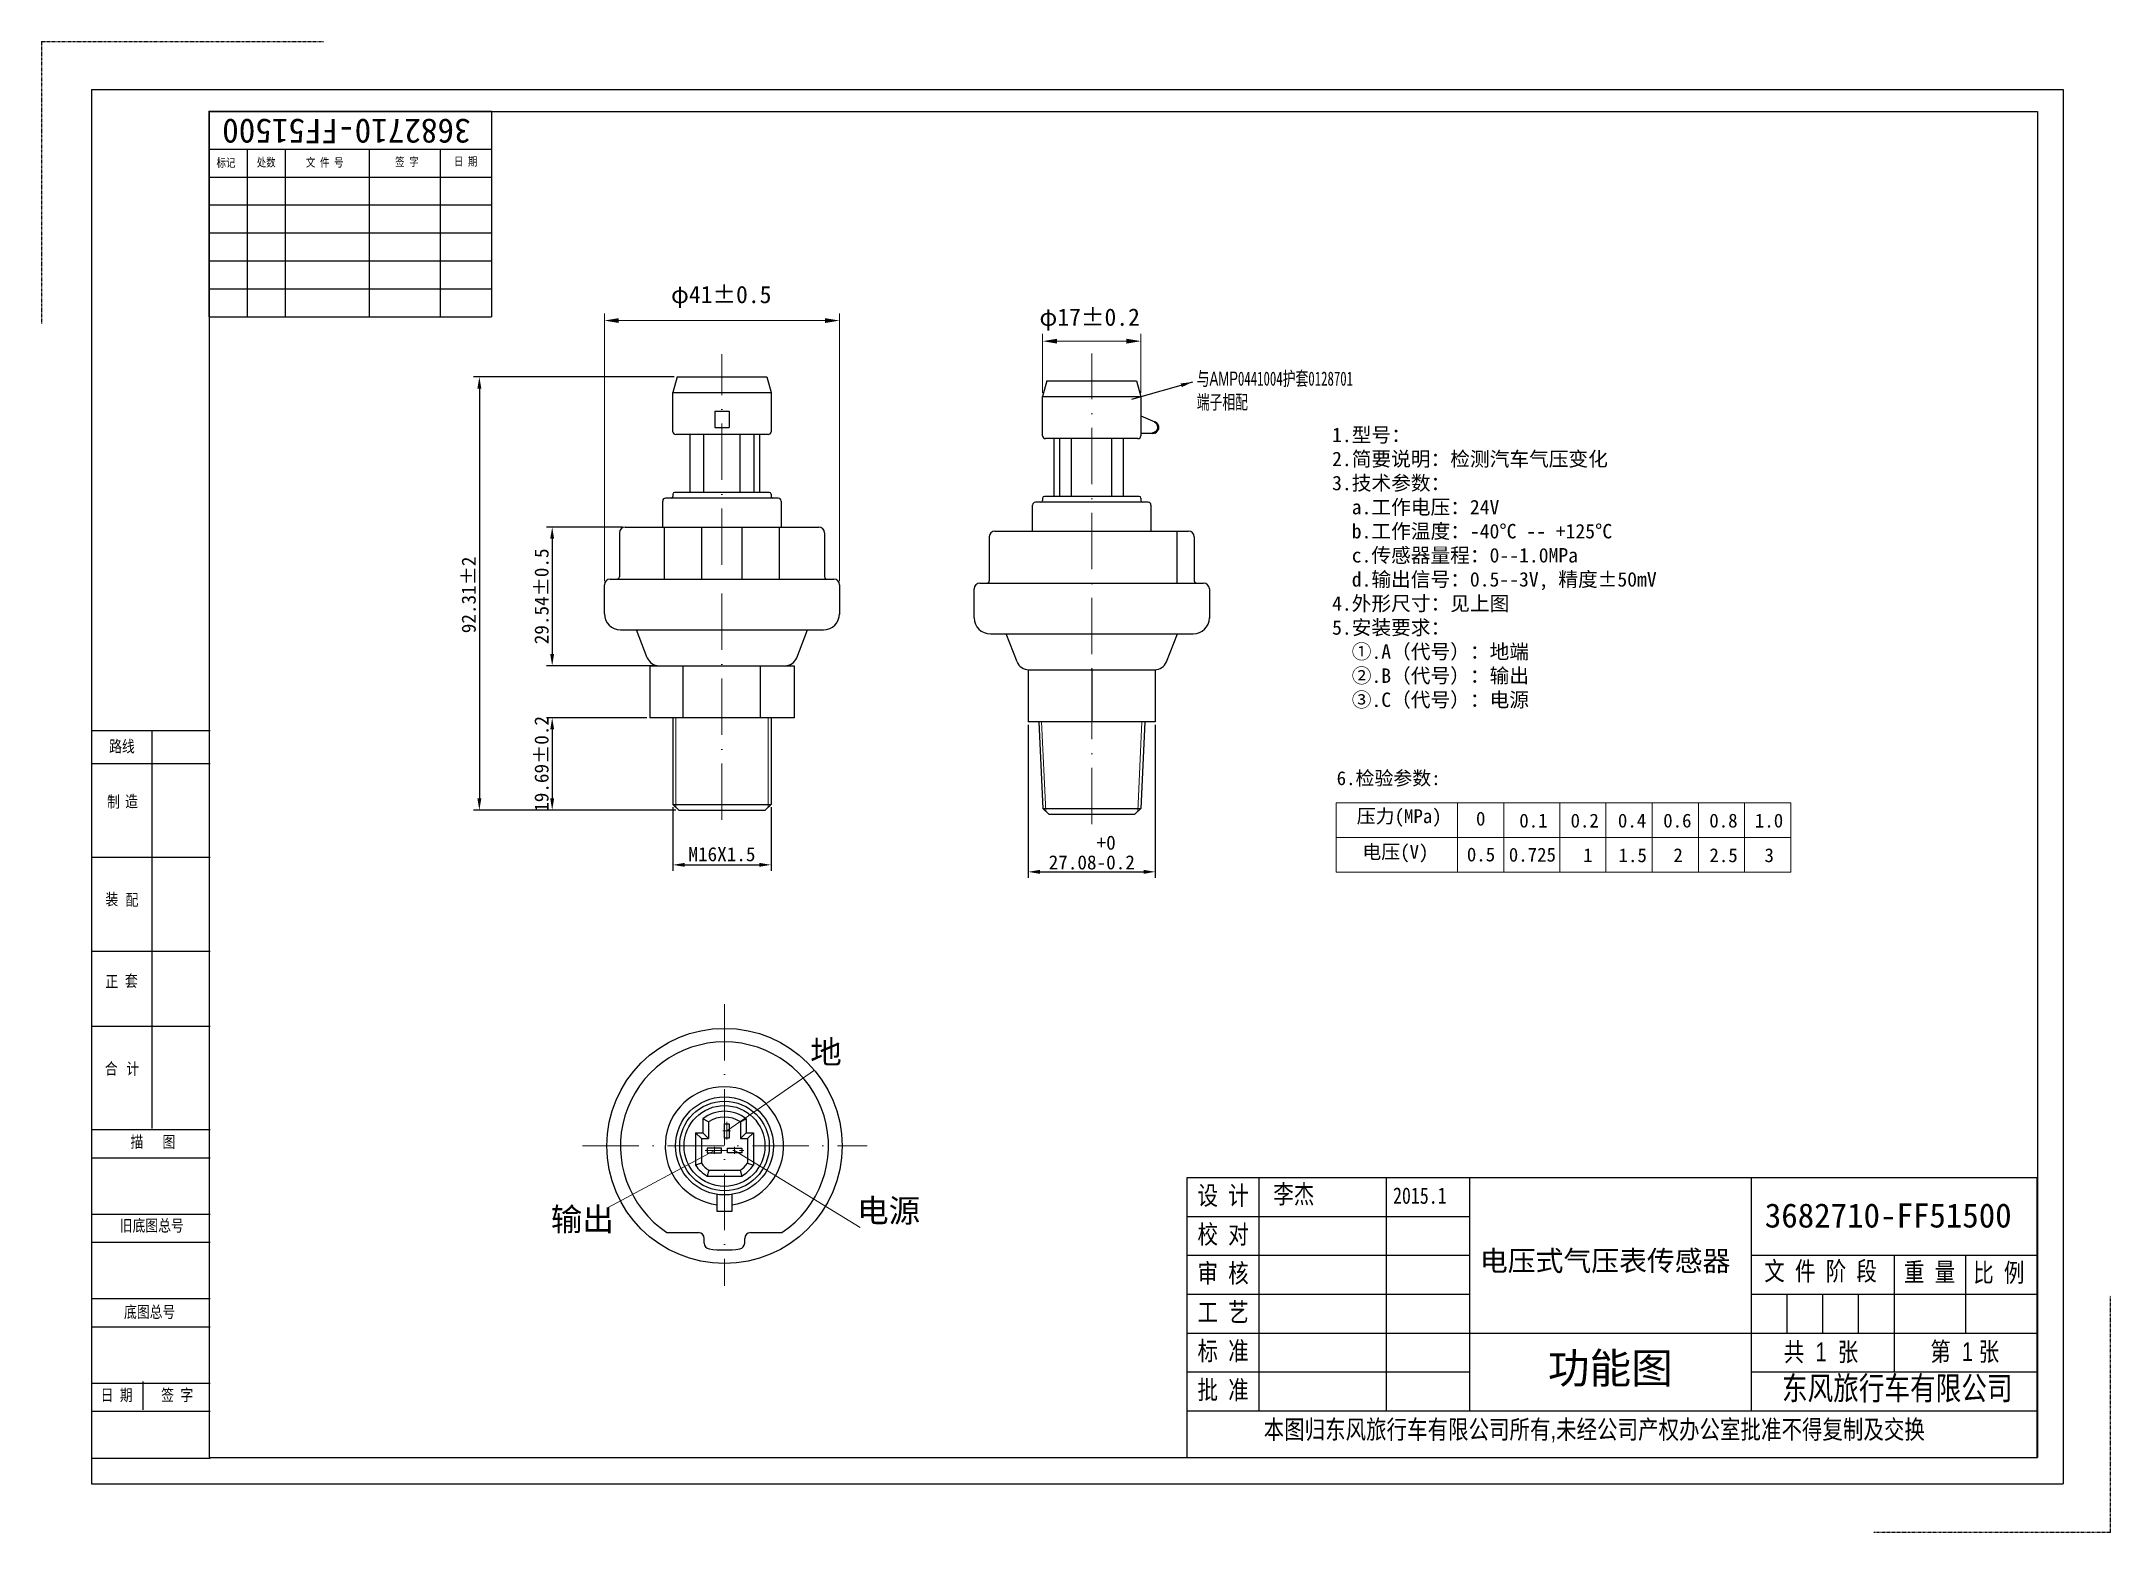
# Model space of a CAD drawing. Extents: x 6678 to 7119, y -558 to -240.
import ezdxf

# ---------------------------------------------------------------- set-up
doc = ezdxf.new("R2010")
doc.units = 0
doc.header["$MEASUREMENT"] = 0
doc.linetypes.add('ACAD_ISO10W100', pattern=[18, 12, -3, 0, -3])
doc.linetypes.add('HIDDEN', pattern=[0.2, 0.1, -0.1])
doc.layers.get('0').update_dxf_attribs({"linetype": 'CONTINUOUS'})
doc.layers.get('DEFPOINTS').update_dxf_attribs({"linetype": 'CONTINUOUS'})
for name, color, linetype, lineweight in [('6', 7, 'CONTINUOUS', 40), ('标注', 1, 'CONTINUOUS', 20), ('标注２', 1, 'CONTINUOUS', 20), ('点', 1, 'ACAD_ISO10W100', 20), ('细', 7, 'CONTINUOUS', 20)]:
    doc.layers.add(name, color=color, linetype=linetype, lineweight=lineweight)
doc.layers.add('DEFAULT_2', color=8, linetype='HIDDEN')
doc.layers.add('LAYER1', color=1, linetype='CONTINUOUS')
doc.styles.add('EB_TXT_STYLE1', font='SIMFANG.TTF', dxfattribs={"width": 0.667, "height": 3})
doc.styles.get("Standard").update_dxf_attribs({"font": 'SIMFANG.TTF'})
doc.styles.add('样式 1', font='SIMFANG.TTF')
doc.dimstyles.new('ISO-25$0', dxfattribs={"dimtxt": 3, "dimasz": 2.5, "dimexe": 1.25, "dimexo": 0.625, "dimgap": 0.75, "dimtad": 1, "dimtoh": 1, "dimdsep": 46, "dimtxsty": 'Standard', "dimcen": 0, "dimclrd": 1, "dimclre": 1, "dimclrt": 1, "dimadec": 0, "dimazin": 0, "dimtfac": 1, "dimtofl": 0, "dimtmove": 0, "dimatfit": 3, "dimfxl": 0, "dimarcsym": 0})
doc.dimstyles.get("Standard").update_dxf_attribs({"dimtxt": 3, "dimasz": 2.5, "dimexe": 1.25, "dimexo": 0.0625, "dimgap": 0.09, "dimtad": 1, "dimdec": 1, "dimzin": 0, "dimdsep": 46, "dimtxsty": 'Standard', "dimcen": 0.09, "dimadec": 0, "dimazin": 0, "dimtfac": 1, "dimtdec": 1, "dimtofl": 0, "dimtmove": 0, "dimatfit": 3, "dimfxl": 0, "dimtolj": 1, "dimtzin": 0, "dimarcsym": 0})

# ---------------------------------------------------------------- blocks, each defined once
blk = doc.blocks.new('*D163')
at = {"layer": 'DEFPOINTS', "color": 0}
for p in [(6813.86, -311.67), (6771.72, -403.98), (6814.23, -403.98)]:
    blk.add_point(p, dxfattribs=at)
at = {"layer": '标注', "color": 1, "lineweight": -2}
for p, q in [((6813.24, -311.67), (6770.47, -311.67)), ((6771.72, -314.17), (6771.72, -401.48)), ((6813.6, -403.98), (6770.47, -403.98))]:
    blk.add_line(p, q, dxfattribs=at)
at = {"layer": '标注', "color": 1}
for points in [[(6771.31, -314.17), (6772.14, -314.17), (6771.72, -311.67)], [(6771.31, -401.48), (6772.14, -401.48), (6771.72, -403.98)]]:
    blk.add_solid(points, dxfattribs=at)
at = {"layer": '标注', "color": 1, "insert": (6769.47, -358.13), "char_height": 3, "attachment_point": 5, "rotation": 90}
blk.add_mtext('92.31±2', dxfattribs=at)
blk = doc.blocks.new('*D161')
at = {"layer": 'DEFPOINTS', "color": 0}
for p in [(6888.64, -385.15), (6915.72, -385.15), (6915.72, -417.12)]:
    blk.add_point(p, dxfattribs=at)
at = {"layer": '标注', "color": 1, "lineweight": -2}
for p, q in [((6888.64, -385.78), (6888.64, -418.37)), ((6915.72, -385.78), (6915.72, -418.37)), ((6891.14, -417.12), (6913.22, -417.12))]:
    blk.add_line(p, q, dxfattribs=at)
at = {"layer": '标注', "color": 1}
for points in [[(6891.14, -416.7), (6891.14, -417.54), (6888.64, -417.12)], [(6913.22, -416.7), (6913.22, -417.54), (6915.72, -417.12)]]:
    blk.add_solid(points, dxfattribs=at)
at = {"layer": '标注', "color": 1, "insert": (6902.18, -413.02), "char_height": 3, "attachment_point": 5}
blk.add_mtext('27.08\\S+0^ -0.2;', dxfattribs=at)
blk = doc.blocks.new('*D160')
at = {"layer": 'DEFPOINTS', "color": 0}
for p in [(6812.94, -402.75), (6833.86, -402.75), (6833.86, -415.63)]:
    blk.add_point(p, dxfattribs=at)
at = {"layer": '标注', "color": 1, "lineweight": -2}
for p, q in [((6812.94, -403.37), (6812.94, -416.88)), ((6833.86, -403.37), (6833.86, -416.88)), ((6815.44, -415.63), (6831.36, -415.63))]:
    blk.add_line(p, q, dxfattribs=at)
at = {"layer": '标注', "color": 1}
for points in [[(6815.44, -415.21), (6815.44, -416.04), (6812.94, -415.63)], [(6831.36, -415.21), (6831.36, -416.04), (6833.86, -415.63)]]:
    blk.add_solid(points, dxfattribs=at)
at = {"layer": '标注', "color": 1, "insert": (6823.4, -413.38), "char_height": 3, "attachment_point": 5}
blk.add_mtext('M16X1.5', dxfattribs=at)
blk = doc.blocks.new('*D162')
at = {"layer": 'DEFPOINTS', "color": 0}
for p in [(6808.02, -384.29), (6787.24, -403.98), (6814.23, -403.98)]:
    blk.add_point(p, dxfattribs=at)
at = {"layer": '标注', "color": 1, "lineweight": -2}
for p, q in [((6807.39, -384.29), (6785.99, -384.29)), ((6787.24, -386.79), (6787.24, -401.48)), ((6813.6, -403.98), (6785.99, -403.98))]:
    blk.add_line(p, q, dxfattribs=at)
at = {"layer": '标注', "color": 1}
for points in [[(6786.82, -386.79), (6787.65, -386.79), (6787.24, -384.29)], [(6786.82, -401.48), (6787.65, -401.48), (6787.24, -403.98)]]:
    blk.add_solid(points, dxfattribs=at)
at = {"layer": '标注', "color": 1, "insert": (6784.99, -394.13), "char_height": 3, "attachment_point": 5, "rotation": 90}
blk.add_mtext('19.69±0.2', dxfattribs=at)
blk = doc.blocks.new('*D164')
at = {"layer": 'DEFPOINTS', "color": 0}
for p in [(6802.79, -343.67), (6787.24, -373.21), (6810, -373.21)]:
    blk.add_point(p, dxfattribs=at)
at = {"layer": '标注', "color": 1, "lineweight": -2}
for p, q in [((6802.16, -343.67), (6785.99, -343.67)), ((6787.24, -346.17), (6787.24, -370.71)), ((6809.37, -373.21), (6785.99, -373.21))]:
    blk.add_line(p, q, dxfattribs=at)
at = {"layer": '标注', "color": 1}
for points in [[(6786.82, -346.17), (6787.65, -346.17), (6787.24, -343.67)], [(6786.82, -370.71), (6787.65, -370.71), (6787.24, -373.21)]]:
    blk.add_solid(points, dxfattribs=at)
at = {"layer": '标注', "color": 1, "insert": (6784.99, -358.44), "char_height": 3, "attachment_point": 5, "rotation": 90}
blk.add_mtext('29.54±0.5', dxfattribs=at)

msp = doc.modelspace()

# ---------------------------------------------------------------- linework, layer by layer
at = {"color": 7, "linetype": 'Continuous', "lineweight": -3}
for p, q in [((6689.113, -250.471), (6689.113, -547.471)), ((6689.113, -250.471), (7109.113, -250.471)), ((7109.113, -250.471), (7109.113, -547.471)), ((6714.109, -255.123), (6714.109, -298.873)), ((6714.109, -255.123), (6774.309, -255.123)), ((6714.175, -255.136), (6714.175, -541.855)), ((6714.175, -255.136), (7103.675, -255.136)), ((6774.309, -255.123), (6774.309, -298.873)), ((7103.675, -255.136), (7103.675, -541.855)), ((6714.109, -263.173), (6774.309, -263.173)), ((6722.229, -263.173), (6722.229, -298.873)), ((6730.349, -263.173), (6730.349, -298.873)), ((6748.269, -263.173), (6748.269, -298.873)), ((6763.389, -263.173), (6763.389, -298.873)), ((6714.109, -269.123), (6774.309, -269.123)), ((6714.109, -275.073), (6774.309, -275.073)), ((6714.109, -281.023), (6774.309, -281.023)), ((6714.109, -286.973), (6774.309, -286.973)), ((6714.109, -292.923), (6774.309, -292.923)), ((6714.109, -298.873), (6774.309, -298.873)), ((6689.148, -542.019), (6689.148, -387.019)), ((6689.148, -387.019), (6714.348, -387.019)), ((6689.148, -394.019), (6714.348, -394.019)), ((6689.148, -414.019), (6714.348, -414.019)), ((6689.148, -434.019), (6714.348, -434.019)), ((6689.148, -450.019), (6714.348, -450.019)), ((6689.148, -472.019), (6714.348, -472.019)), ((6689.148, -478.019), (6714.348, -478.019)), ((6922.468, -541.847), (6922.468, -482.238)), ((6922.468, -482.238), (7103.593, -482.238)), ((6937.843, -531.925), (6937.843, -482.238)), ((6964.968, -531.925), (6964.968, -482.238)), ((6982.718, -531.925), (6982.718, -482.238)), ((7042.718, -531.925), (7042.718, -482.238)), ((7103.593, -541.847), (7103.593, -482.238)), ((6689.148, -490.019), (6714.348, -490.019)), ((6922.468, -490.519), (6982.718, -490.519)), ((6689.148, -496.019), (6714.348, -496.019)), ((6922.468, -498.8), (6982.718, -498.8)), ((7042.718, -498.8), (7103.593, -498.8)), ((7073.156, -523.644), (7073.156, -498.8)), ((7088.375, -515.363), (7088.375, -498.8)), ((6689.148, -508.019), (6714.348, -508.019)), ((6922.468, -507.081), (6982.718, -507.081)), ((7042.718, -507.081), (7103.593, -507.081)), ((7050.328, -515.363), (7050.328, -507.081)), ((7057.937, -515.363), (7057.937, -507.081)), ((7065.546, -515.363), (7065.546, -507.081)), ((6689.148, -514.019), (6714.348, -514.019)), ((6922.468, -515.363), (7103.593, -515.363)), ((6922.468, -523.644), (6982.718, -523.644)), ((7042.718, -523.644), (7103.593, -523.644)), ((6689.148, -526.019), (6714.348, -526.019)), ((6700.092, -531.688), (6700.092, -525.688)), ((6689.148, -532.019), (6714.348, -532.019)), ((6922.468, -531.925), (7103.593, -531.925)), ((6689.148, -542.019), (6714.348, -542.019)), ((6714.175, -541.855), (7103.675, -541.855)), ((6922.468, -541.847), (7103.593, -541.847)), ((6689.113, -547.471), (7109.113, -547.471))]:
    msp.add_line(p, q, dxfattribs=at)
at = {"color": 7, "linetype": 'Continuous', "lineweight": 0}
for p, q in [((6689.113, -250.471), (6689.113, -250.471)), ((6714.109, -255.123), (6714.109, -255.123)), ((6714.175, -255.136), (6714.175, -255.136)), ((6922.468, -541.847), (6922.468, -541.847))]:
    msp.add_line(p, q, dxfattribs=at)
for p, q in [((6813.863, -311.67), (6812.94, -315)), ((6813.863, -311.67), (6832.94, -311.67)), ((6832.94, -311.67), (6833.863, -315)), ((6892.642, -312.535), (6891.719, -315.865)), ((6892.642, -312.535), (6911.72, -312.535)), ((6911.72, -312.535), (6912.643, -315.865)), ((6812.94, -323.362), (6812.94, -315)), ((6812.94, -315), (6833.863, -315)), ((6833.863, -315), (6833.863, -323.362)), ((6891.719, -324.227), (6891.719, -315.865)), ((6891.719, -315.865), (6912.643, -315.865)), ((6912.643, -315.865), (6912.643, -324.227)), ((6821.863, -319.005), (6821.863, -322.501)), ((6821.863, -319.005), (6824.94, -319.005)), ((6824.94, -319.005), (6824.94, -322.501)), ((6912.643, -319.956), (6915.611, -321.296)), ((6833.248, -323.978), (6813.556, -323.978)), ((6816.633, -336.286), (6816.633, -323.978)), ((6819.557, -336.286), (6819.557, -323.978)), ((6821.863, -322.501), (6824.94, -322.501)), ((6827.247, -336.286), (6827.247, -323.978)), ((6830.171, -323.978), (6830.171, -336.286)), ((6831.402, -323.978), (6831.402, -336.286)), ((6912.027, -324.843), (6892.335, -324.843)), ((6894.181, -337.15), (6894.181, -324.88)), ((6895.412, -337.15), (6895.412, -324.88)), ((6897.873, -337.15), (6897.873, -324.88)), ((6906.489, -337.15), (6906.489, -324.88)), ((6908.95, -337.15), (6908.95, -324.88)), ((6912.643, -323.649), (6915.104, -323.649)), ((6810.786, -343.67), (6810.786, -338.132)), ((6835.402, -337.516), (6811.402, -337.516)), ((6812.94, -336.655), (6812.94, -337.147)), ((6833.494, -336.286), (6813.309, -336.286)), ((6833.863, -336.655), (6833.863, -337.147)), ((6836.017, -338.132), (6836.017, -343.67)), ((6889.566, -344.535), (6889.566, -338.996)), ((6914.181, -338.381), (6890.181, -338.381)), ((6891.719, -337.52), (6891.719, -338.012)), ((6912.273, -337.15), (6892.089, -337.15)), ((6912.643, -337.52), (6912.643, -338.012)), ((6914.797, -338.996), (6914.797, -344.535)), ((6802.786, -343.67), (6844.017, -343.67)), ((6811.156, -354.747), (6811.156, -343.67)), ((6819.094, -354.747), (6819.094, -343.67)), ((6827.71, -354.747), (6827.71, -343.67)), ((6835.648, -354.747), (6835.648, -343.67)), ((6801.555, -344.901), (6801.555, -354.255)), ((6845.248, -344.901), (6845.248, -354.255)), ((6880.335, -345.766), (6880.335, -355.12)), ((6881.565, -344.535), (6922.797, -344.535)), ((6920.335, -344.535), (6920.335, -355.612)), ((6924.027, -345.766), (6924.027, -355.12)), ((6798.355, -362.132), (6798.355, -355.978)), ((6799.586, -354.747), (6847.217, -354.747)), ((6848.448, -355.978), (6848.448, -362.303)), ((6877.135, -362.997), (6877.135, -356.843)), ((6878.365, -355.612), (6925.997, -355.612)), ((6927.227, -356.843), (6927.227, -363.168)), ((6801.802, -365.578), (6845.006, -365.578)), ((6807.482, -371.503), (6805.176, -365.578)), ((6839.322, -371.503), (6841.636, -365.578)), ((6880.581, -366.443), (6923.785, -366.443)), ((6886.261, -372.368), (6883.955, -366.443)), ((6918.101, -372.368), (6920.415, -366.443)), ((6808.017, -373.209), (6808.017, -384.286)), ((6808.017, -373.209), (6838.787, -373.209)), ((6815.16, -384.286), (6815.16, -373.209)), ((6823.402, -373.209), (6836.806, -373.209)), ((6823.402, -373.209), (6836.806, -373.209)), ((6831.643, -384.286), (6831.643, -373.209)), ((6838.787, -373.209), (6838.787, -384.286)), ((6888.642, -374.074), (6888.642, -385.151)), ((6888.642, -374.074), (6915.72, -374.074)), ((6902.181, -374.074), (6902.181, -385.151)), ((6915.72, -374.074), (6915.72, -385.151)), ((6838.787, -384.286), (6808.017, -384.286)), ((6812.943, -384.286), (6812.942, -402.749)), ((6833.852, -384.287), (6833.862, -402.749)), ((6915.72, -385.151), (6888.642, -385.151)), ((6890.882, -385.151), (6891.721, -403.614)), ((6913.481, -385.151), (6912.641, -403.614)), ((6814.228, -403.979), (6812.942, -402.749)), ((6812.942, -402.749), (6833.863, -402.749)), ((6814.228, -403.979), (6832.575, -403.979)), ((6832.575, -403.979), (6833.862, -402.749)), ((6891.721, -403.614), (6912.643, -403.614)), ((6893.007, -404.843), (6891.721, -403.614)), ((6893.007, -404.843), (6911.355, -404.843)), ((6911.355, -404.843), (6912.641, -403.614)), ((6820.552, -470.364), (6819.321, -469.739)), ((6819.321, -469.739), (6819.321, -472.673)), ((6820.552, -470.364), (6820.552, -473.904)), ((6827.321, -470.364), (6828.552, -469.739)), ((6827.321, -470.364), (6827.321, -473.904)), ((6828.552, -469.739), (6828.552, -472.673)), ((6817.782, -472.673), (6819.321, -472.673)), ((6819.013, -473.904), (6817.782, -472.673)), ((6817.782, -472.673), (6817.782, -479.586)), ((6819.013, -473.904), (6820.552, -473.904)), ((6819.013, -473.904), (6819.013, -479.196)), ((6820.552, -473.904), (6819.321, -472.673)), ((6828.552, -472.673), (6827.321, -473.904)), ((6827.321, -473.904), (6828.859, -473.904)), ((6828.552, -472.673), (6830.09, -472.673)), ((6830.09, -472.673), (6828.859, -473.904)), ((6828.859, -473.904), (6828.859, -479.196)), ((6830.09, -472.673), (6830.09, -479.586)), ((6819.013, -479.196), (6817.782, -479.586)), ((6828.859, -479.196), (6830.09, -479.586)), ((6820.597, -480.673), (6820.252, -481.904)), ((6820.252, -481.904), (6827.62, -481.904)), ((6820.552, -480.673), (6827.321, -480.673)), ((6827.275, -480.673), (6827.62, -481.904)), ((6822.398, -489.443), (6822.398, -485.821)), ((6825.475, -485.821), (6825.475, -489.443)), ((6825.475, -489.443), (6822.398, -489.443)), ((6811.69, -493.966), (6818.398, -493.966)), ((6819.628, -496.2), (6819.628, -495.196)), ((6828.244, -496.2), (6828.244, -495.196)), ((6829.475, -493.966), (6836.182, -493.966))]:
    msp.add_line(p, q)
for points in [[(6823.936, -473.842), (6823.936, -470.766), (6824.921, -470.766), (6824.921, -473.842)], [(6820.244, -476.981), (6823.321, -476.981), (6823.321, -475.996), (6820.244, -475.996)], [(6827.628, -476.981), (6824.552, -476.981), (6824.552, -475.996), (6827.628, -475.996)]]:
    msp.add_lwpolyline(points, close=True)
for radius in [25.051, 10.431, 9.539, 8.615]:
    msp.add_circle((6823.936, -475.504), radius)
for centre, radius, start, end in [((6813.556, -323.362), 0.615, 180, 270), ((6833.248, -323.362), 0.615, 270, 0), ((6892.335, -324.227), 0.615, 180, 270), ((6912.027, -324.227), 0.615, 270, 0), ((6811.402, -338.132), 0.615, 90, 180), ((6812.571, -337.147), 0.369, 270, 0), ((6813.309, -336.655), 0.369, 90, 180), ((6833.494, -336.655), 0.369, 0, 90), ((6834.233, -337.147), 0.369, 180, 270), ((6835.402, -338.132), 0.615, 0, 90), ((6890.181, -338.996), 0.615, 90, 180), ((6891.35, -338.012), 0.369, 270, 0), ((6892.089, -337.52), 0.369, 90, 180), ((6912.273, -337.52), 0.369, 0, 90), ((6913.012, -338.012), 0.369, 180, 270), ((6914.181, -338.996), 0.615, 0, 90), ((6802.786, -344.901), 1.231, 90, 180), ((6844.017, -344.901), 1.231, 0, 90), ((6881.565, -345.766), 1.231, 90, 180), ((6922.797, -345.766), 1.231, 0, 90), ((6799.586, -355.978), 1.231, 90, 180), ((6801.063, -354.255), 0.492, 270, 0), ((6845.74, -354.255), 0.492, 180, 270), ((6847.217, -355.978), 1.231, 0, 90), ((6878.365, -356.843), 1.231, 90, 180), ((6879.842, -355.12), 0.492, 270, 0), ((6924.52, -355.12), 0.492, 180, 270), ((6925.997, -356.843), 1.231, 0, 90), ((6801.802, -362.132), 3.446, 180, 270), ((6845.006, -362.132), 3.446, 270, 0), ((6880.581, -362.997), 3.446, 180, 270), ((6923.785, -362.997), 3.446, 270, 0), ((6809.997, -370.501), 2.708, 201.70982, 270), ((6836.806, -370.501), 2.708, 270, 338.29018), ((6888.776, -371.366), 2.708, 201.70982, 270), ((6915.586, -371.366), 2.708, 270, 338.29018), ((6823.936, -475.504), 22.154, 303.55731, 236.44269), ((6823.936, -475.504), 12.615, 277.00473, 262.99527), ((6823.936, -475.504), 7.385, 51.31781, 128.68219), ((6823.936, -475.504), 6.154, 56.63299, 123.36701), ((6823.936, -475.504), 7.385, 213.55731, 240.07357), ((6823.936, -475.504), 6.154, 216.8699, 237.14012), ((6823.936, -475.504), 6.154, 302.85988, 323.1301), ((6823.936, -475.504), 7.385, 299.92643, 326.44269), ((6818.398, -495.196), 1.231, 360, 90), ((6820.859, -496.2), 1.231, 180, 261.54348), ((6823.936, -475.504), 22.154, 261.54348, 278.45652), ((6827.013, -496.2), 1.231, 278.45652, 0), ((6829.475, -495.196), 1.231, 90, 180)]:
    msp.add_arc(centre, radius, start, end)
at = {"layer": '6'}
msp.add_arc((6915.104, -322.418), 1.231, 270, 65.70481, dxfattribs=at)
at = {"layer": 'DEFAULT_2', "color": 7, "linetype": 'HIDDEN'}
for p, q in [((6678.423, -240.234), (6678.423, -300.384)), ((6678.423, -240.234), (6738.573, -240.234)), ((7119.22, -557.859), (7119.22, -507.405)), ((7119.22, -557.859), (7068.766, -557.859))]:
    msp.add_line(p, q, dxfattribs=at)
at = {"layer": 'LAYER1', "color": 7}
msp.add_line((6701.974, -387.073), (6701.974, -471.789), dxfattribs=at)
at = {"layer": '标注', "color": 1}
for p, q in [((6798.355, -355.209), (6798.355, -298.16)), ((6801.432, -299.699), (6845.371, -299.699)), ((6848.448, -355.209), (6848.448, -298.16)), ((6891.719, -315.096), (6891.719, -302.545)), ((6909.566, -304.084), (6894.796, -304.084)), ((6912.643, -315.096), (6912.643, -302.545))]:
    msp.add_line(p, q, dxfattribs=at)
at = {"layer": '标注'}
for p, q in [((6954.26, -417.188), (6954.26, -402.419)), ((6954.26, -402.419), (7011.714, -402.419)), ((6980.106, -402.419), (6980.106, -417.188)), ((6989.952, -402.419), (6989.952, -417.188)), ((7001.868, -402.419), (7001.868, -417.188)), ((7011.714, -402.419), (7011.714, -417.188)), ((7011.714, -402.419), (7011.714, -417.188)), ((7011.714, -402.419), (7011.714, -417.188)), ((7011.714, -402.419), (7021.56, -402.419)), ((7021.56, -402.419), (7021.56, -417.188)), ((7021.56, -402.419), (7021.56, -417.188)), ((7021.56, -402.419), (7031.406, -402.419)), ((7031.406, -402.419), (7031.406, -417.188)), ((7031.406, -402.419), (7031.406, -417.188)), ((7031.406, -402.419), (7041.253, -402.419)), ((7041.253, -402.419), (7041.253, -417.188)), ((7041.253, -402.419), (7041.253, -417.188)), ((7041.253, -402.419), (7051.099, -402.419)), ((7051.099, -402.419), (7051.099, -417.188)), ((6954.26, -409.803), (7011.714, -409.803)), ((7011.714, -409.803), (7021.56, -409.803)), ((7021.56, -409.803), (7031.406, -409.803)), ((7031.406, -409.803), (7041.253, -409.803)), ((7041.253, -409.803), (7051.099, -409.803)), ((6954.26, -417.188), (7011.714, -417.188)), ((7011.714, -417.188), (7021.56, -417.188)), ((7021.56, -417.188), (7031.406, -417.188)), ((7031.406, -417.188), (7041.253, -417.188)), ((7041.253, -417.188), (7051.099, -417.188))]:
    msp.add_line(p, q, dxfattribs=at)
at = {"layer": '标注', "color": 1}
for points in [[(6801.432, -299.186), (6801.432, -300.212), (6798.355, -299.699)], [(6845.371, -299.186), (6845.371, -300.212), (6848.448, -299.699)], [(6894.796, -303.571), (6894.796, -304.597), (6891.719, -304.084)], [(6909.566, -303.571), (6909.566, -304.597), (6912.643, -304.084)]]:
    msp.add_solid(points, dxfattribs=at)
at = {"layer": '标注２'}
for p, q in [((6824.428, -472.304), (6843.083, -459.35)), ((6821.782, -476.489), (6799.037, -488.661)), ((6826.09, -476.489), (6852.87, -492.84))]:
    msp.add_line(p, q, dxfattribs=at)
at = {"layer": '点'}
for p, q in [((6823.402, -406.054), (6823.402, -306.83)), ((6902.181, -406.955), (6902.181, -306.687)), ((6823.936, -445.272), (6823.936, -505.273)), ((6824.428, -470.364), (6824.428, -474.101)), ((6793.713, -475.504), (6854.346, -475.504)), ((6823.615, -472.304), (6825.224, -472.304))]:
    msp.add_line(p, q, dxfattribs=at)
at = {"layer": '点', "ltscale": 0.4}
for p, q in [((6821.782, -475.665), (6821.782, -477.194)), ((6826.09, -475.684), (6826.09, -477.204)), ((6819.851, -476.489), (6828.084, -476.489))]:
    msp.add_line(p, q, dxfattribs=at)
at = {"layer": '细'}
for p, q in [((6813.582, -384.286), (6813.586, -403.364)), ((6833.222, -384.29), (6833.218, -403.364)), ((6891.496, -385.151), (6892.365, -404.229)), ((6912.865, -385.151), (6911.997, -404.229))]:
    msp.add_line(p, q, dxfattribs=at)

# ---------------------------------------------------------------- texts
at = {"color": 7}
msp.add_text('3682710-FF51500', height=5.18543, rotation=180, dxfattribs=at).set_placement((6769.852, -256.754))
for s, height, p in [('3682710-FF51500', 5.15313, (7045.556, -492.88)), ('电压式气压表传感器', 4.3475, (6984.859, -502.133))]:
    msp.add_text(s, height=height, dxfattribs=at).set_placement(p)
at = {"color": 7, "linetype": 'Continuous', "lineweight": -3, "attachment_point": 1}
for s, insert, char_height, width in [('\\F宋体;\\W0.8000000000;\\T1.0000000000;\\o\\l标记', (6715.74, -265.182), 1.8, 4.50686), ('\\F宋体;\\W0.8000000000;\\T1.0000000000;\\o\\l处数', (6724.296, -265.12), 1.8, 7.47517), ('\\F宋体;\\W0.8000000000;\\T1.0000000000;\\o\\l文 件 号', (6734.776, -265.12), 1.8, 13.32117), ('\\F宋体;\\W0.8000000000;\\T1.0000000000;\\o\\l签 字', (6753.786, -265.013), 1.8, 7.73388), ('\\F宋体;\\W0.8000000000;\\T1.0000000000;\\o\\l日 期', (6766.288, -264.906), 1.8, 6.12934), ('\\F宋体;\\W0.8000000000;\\T1.0000000000;\\o\\l路线', (6692.861, -389.14), 2.5, 7.50191), ('\\F宋体;\\W0.8000000000;\\T1.0000000000;\\o\\l制', (6692.425, -400.925), 2.5, 0.2864), ('\\F宋体;\\W0.8000000000;\\T1.0000000000;\\o\\l造', (6696.271, -400.848), 2.5, 10.54586), ('\\F宋体;\\W0.8000000000;\\T1.0000000000;\\o\\l装', (6692.081, -421.704), 2.5, 0.2904), ('\\F宋体;\\W0.8000000000;\\T1.0000000000;\\o\\l配', (6696.356, -421.824), 2.5, 3.3547), ('\\F宋体;\\W0.8000000000;\\T1.0000000000;\\o\\l正', (6692.054, -439.23), 2.5, 2.90336), ('\\F宋体;\\W0.8000000000;\\T1.0000000000;\\o\\l套', (6696.223, -439.105), 2.5, 0.2888), ('\\F宋体;\\W0.8000000000;\\T1.0000000000;\\o\\l合', (6691.93, -457.795), 2.5, 0.2896), ('\\F宋体;\\W0.8000000000;\\T1.0000000000;\\o\\l计', (6696.514, -457.799), 2.5, 4.98504), ('\\F宋体;\\W0.8000000000;\\T1.0000000000;\\o\\l描   图', (6697.404, -473.364), 2.5, 16.02733), ('\\F宋体;\\W0.8000000000;\\T1.0000000000;\\o\\l设 计', (6924.705, -484.043), 4, 12.61983), ('\\W0.8;{\\fSimSun|b0|i0|c134|p54;李杰}', (6940.85, -483.77), 4, 12.61983), ('\\W0.8;{\\fSimSun|b0|i0|c134|p54;2015.1}', (6966.35, -484.33), 3.5, 12.61983), ('\\F宋体;\\W0.8000000000;\\T1.0000000000;\\o\\l旧底图总号', (6695.126, -491.205), 2.5, 26.90323), ('\\F宋体;\\W0.8000000000;\\T1.0000000000;\\o\\l校 对', (6924.706, -492.322), 4, 14.39158), ('\\F宋体;\\W0.8000000000;\\T1.0000000000;\\o\\l审 核', (6924.706, -500.602), 4, 16.50351), ('\\F宋体;\\W0.8000000000;\\T1.0000000000;\\o\\l文 件 阶 段', (7045.442, -500.154), 4, 46.90913), ('\\F宋体;\\W0.8000000000;\\T1.0000000000;\\o\\l重 量', (7075.199, -500.355), 4, 11.95299), ('\\F宋体;\\W0.8000000000;\\T1.0000000000;\\o\\l比 例', (7089.954, -500.482), 4, 12.20846), ('\\F宋体;\\W0.8000000000;\\T1.0000000000;\\o\\l底图总号', (6696.024, -509.597), 2.5, 27.67394), ('\\F宋体;\\W0.8000000000;\\T1.0000000000;\\o\\l工 艺', (6924.706, -508.89), 4, 17.6005), ('\\F宋体;\\W0.8000000000;\\T1.0000000000;\\o\\l标 准', (6924.706, -517.165), 4, 19.79647), ('\\W0.8;{\\fProxy 1|b0|i0|c0|p52;共  1  张}', (7049.602, -517.361), 4, 27.18593), ('\\W0.8;{\\fProxy 1|b0|i0|c0|p52;第  1 张}', (7080.812, -517.302), 4, 33.95142), ('\\W0.8;{\\fProxy 1|b0|i0|c0|p52;东风旅行车有限公司}', (7049.212, -524.595), 5, 54.76668), ('\\F宋体;\\W0.8000000000;\\T1.0000000000;\\o\\l日 期', (6691.036, -527.308), 2.5, 20.49471), ('\\F宋体;\\W0.8000000000;\\T1.0000000000;\\o\\l签 字', (6703.947, -527.307), 2.5, 10.83846), ('\\F宋体;\\W0.8000000000;\\T1.0000000000;\\o\\l批 准', (6924.707, -525.447), 4, 15.15298), ('\\W0.8;{\\fProxy 1|b0|i0|c0|p52;本图归东风旅行车有限公司所有,\\fSimSun|b0|i0|c134|p54;未经公司产权办公室批准不得复制及交换}', (6938.792, -533.881), 4, 157.53799)]:
    msp.add_mtext(s, dxfattribs=dict(at, insert=insert, char_height=char_height, width=width))
at = {"color": 1, "lineweight": -2, "ltscale": 20, "insert": (6924.538, -310.558), "char_height": 3, "width": 33.23633, "attachment_point": 1, "style": 'EB_TXT_STYLE1'}
msp.add_mtext('与{\\fArial|b0|i0|c0|p32;AMP}0441004护套0128701端子相配', dxfattribs=at)
at = {"color": 7, "linetype": 'Continuous', "lineweight": 0, "insert": (6999.351, -519.59), "char_height": 6.5, "attachment_point": 1, "style": '样式 1'}
msp.add_mtext('{\\fFangSong_GB2312|b0|i0|c134|p34;\\H1x;功能图\\fFangSong_GB2312|b0|i0|c0|p34;}', dxfattribs=at)
at = {"layer": '标注', "color": 1, "char_height": 3.6923, "attachment_point": 5}
for s, insert in [('\\Pφ41±0.5', (6823.24, -291.567)), ('φ17±0.2', (6901.727, -299.468))]:
    msp.add_mtext(s, dxfattribs=dict(at, insert=insert))
at = {"layer": '标注', "attachment_point": 1}
for s, insert, char_height, width in [('{\\fSimSun|b0|i0|c0|p2;\\H0.8333x;1.\\fSimSun|b0|i0|c134|p2;型号：\\fSimSun|b0|i0|c0|p2; \\P2.\\fSimSun|b0|i0|c134|p2;简要说明：检测汽车气压变化\\fSimSun|b0|i0|c0|p2;\\P3.\\fSimSun|b0|i0|c134|p2;技术参数：\\fSimSun|b0|i0|c0|p2;\\P  a.\\fSimSun|b0|i0|c134|p2;工作电压：\\fSimSun|b0|i0|c0|p2;24V\\P  b.\\fSimSun|b0|i0|c134|p2;工作温度：\\fSimSun|b0|i0|c0|p2;-40%%DC -- +125%%DC\\P  c.\\fSimSun|b0|i0|c134|p2;传感器量程：\\fSimSun|b0|i0|c0|p2;0--1.0M\\fSimSun|b0|i0|c134|p2;P\\fSimSun|b0|i0|c0|p2;a\\P  d.\\fSimSun|b0|i0|c134|p2;输出信号：\\fSimSun|b0|i0|c0|p2;0\\fSimSun|b0|i0|c134|p2;.\\fSimSun|b0|i0|c0|p2;5\\fSimSun|b0|i0|c134|p2;--\\fSimSun|b0|i0|c0|p2;3V\\fSimSun|b0|i0|c134|p2;, 精度%%P50mV\\fSimSun|b0|i0|c0|p2;\\P4.\\fSimSun|b0|i0|c134|p2;外形尺寸：见上图\\fSimSun|b0|i0|c0|p2;\\P5.\\fSimSun|b0|i0|c134|p2;安装要求：\\fSimSun|b0|i0|c0|p2;\\P  \\fSimSun|b0|i0|c134|p2;①.\\fSimSun|b0|i0|c0|p2;A\\fSimSun|b0|i0|c134|p2;（代号）：地端\\P\\fSimSun|b0|i0|c0|p2;  \\fSimSun|b0|i0|c134|p2;②.\\fSimSun|b0|i0|c0|p2;B\\fSimSun|b0|i0|c134|p2;（代号）：输出\\P\\fSimSun|b0|i0|c0|p2;  \\fSimSun|b0|i0|c134|p2;③.\\fSimSun|b0|i0|c0|p2;C\\fSimSun|b0|i0|c134|p2;（代号）：电源\\P}  ', (6953.374, -322.501), 3.69234, 181.3402), ('6.{\\fSimSun|b0|i0|c134|p2;检验参数:}', (6954.35, -395.686), 2.95387, 55.28552), ('{\\fSimSun|b0|i0|c134|p2;压力(MPa)}', (6958.629, -403.778), 2.95387, 22.15404), ('{\\fSimSun|b0|i0|c0|p2;0}', (6984.034, -404.305), 2.95387, 14.76936), ('{\\fSimSun|b0|i0|c134|p2;0.1}', (6993.251, -404.721), 2.95387, 14.76936), ('{\\fSimSun|b0|i0|c0|p2;0\\fSimSun|b0|i0|c134|p2;.2}', (7004.174, -404.721), 2.95387, 14.76936), ('{\\fSimSun|b0|i0|c0|p2;0\\fSimSun|b0|i0|c134|p2;.4}', (7014.263, -404.721), 2.95387, 14.76936), ('{\\fSimSun|b0|i0|c0|p2;0\\fSimSun|b0|i0|c134|p2;.6}', (7023.91, -404.721), 2.95387, 14.76936), ('{\\fSimSun|b0|i0|c0|p2;0\\fSimSun|b0|i0|c134|p2;.8}', (7033.725, -404.721), 2.95387, 14.76936), ('{\\fSimSun|b0|i0|c134|p2;1.0}', (7043.444, -404.721), 2.95387, 14.76936), ('{\\fSimSun|b0|i0|c134|p2;电压(V)}', (6959.821, -411.38), 2.95387, 22.15404), ('{\\fSimSun|b0|i0|c134|p2;0.5}', (6982.086, -411.937), 2.95387, 14.76936), ('{\\fSimSun|b0|i0|c134|p2;0.725}', (6991.02, -411.987), 2.95387, 14.76936), ('{\\fSimSun|b0|i0|c134|p2;1}', (7006.851, -412.102), 2.95387, 14.76936), ('{\\fSimSun|b0|i0|c134|p2;1.5}', (7014.405, -412.1), 2.95387, 14.76936), ('{\\fSimSun|b0|i0|c134|p2;2}', (7026.08, -412.1), 2.95387, 14.76936), ('{\\fSimSun|b0|i0|c134|p2;2.5}', (7033.756, -412.1), 2.95387, 14.76936), ('{\\fSimSun|b0|i0|c134|p2;3}', (7045.483, -412.1), 2.95387, 14.76936)]:
    msp.add_mtext(s, dxfattribs=dict(at, insert=insert, char_height=char_height, width=width))
at = {"layer": '标注２', "attachment_point": 1}
for s, insert, char_height, width in [('地', (6842.206, -453.043), 4.923, 4.57292), ('输出', (6786.947, -488.661), 4.9231, 39.36349), ('电源', (6852.201, -486.822), 4.9231, 13.06041)]:
    msp.add_mtext(s, dxfattribs=dict(at, insert=insert, char_height=char_height, width=width))

# ---------------------------------------------------------------- dimensions: what is measured, and where the dimension line sits
at = {"layer": '标注'}
for base, p1, override, picture, middle in [((6771.722, -403.979), (6813.863, -311.67), {"dimgap": 0.75, "dimtxsty": 'Standard', "dimtol": 1, "dimlim": 0, "dimtp": 2, "dimtm": 2}, '*D163', (6771.722, -358.132)), ((6787.238, -403.979), (6808.017, -384.286), {"dimgap": 0.75, "dimtxsty": 'Standard', "dimtol": 1, "dimlim": 0, "dimtp": 0.2, "dimtm": 0.2}, '*D162', (6787.238, -394.132))]:
    dim = msp.add_linear_dim(base=base, p1=p1, p2=(6814.228, -403.979), angle=90, dimstyle='ISO-25$0', override=override, dxfattribs=at)
    dim.commit()
    dim.dimension.update_dxf_attribs({"geometry": picture, "text_midpoint": middle, "dimtype": 160})
dim = msp.add_linear_dim(base=(6787.238, -373.209), p1=(6802.786, -343.67), p2=(6809.997, -373.209), angle=90, dimstyle='ISO-25$0', override={"dimgap": 0.75, "dimtol": 1, "dimlim": 0, "dimtp": 0.5, "dimtm": 0.5}, dxfattribs=at)
dim.commit()
dim.dimension.update_dxf_attribs({"geometry": '*D164', "text_midpoint": (6784.988, -358.44)})
dim = msp.add_linear_dim(base=(6915.72, -417.12), p1=(6888.642, -385.151), p2=(6915.72, -385.151), dimstyle='ISO-25$0', override={"dimgap": 0.75, "dimtol": 1, "dimlim": 0, "dimtm": 0.2}, dxfattribs=at)
dim.commit()
dim.dimension.update_dxf_attribs({"geometry": '*D161', "text_midpoint": (6902.181, -413.016)})
dim = msp.add_linear_dim(base=(6833.863, -415.627), p1=(6812.942, -402.749), p2=(6833.863, -402.749), text='M16X1.5', dimstyle='ISO-25$0', dxfattribs=at)
dim.commit()
dim.dimension.update_dxf_attribs({"geometry": '*D160', "text_midpoint": (6823.402, -413.377)})

# ---------------------------------------------------------------- leaders
msp.add_leader([(6923.633, -312.804), (6910.638, -316.494)], dimstyle='Standard', override={"dimtxt": 3, "dimasz": 2.5, "dimexe": 1.25, "dimexo": 0.625, "dimgap": 0.75, "dimtad": 1, "dimtih": 0, "dimdec": 2, "dimzin": 8, "dimcen": 0, "dimclrd": 1, "dimclre": 1, "dimclrt": 1, "dimtdec": 2, "dimtolj": 0, "dimtzin": 8})

doc.saveas('drawing.dxf')
